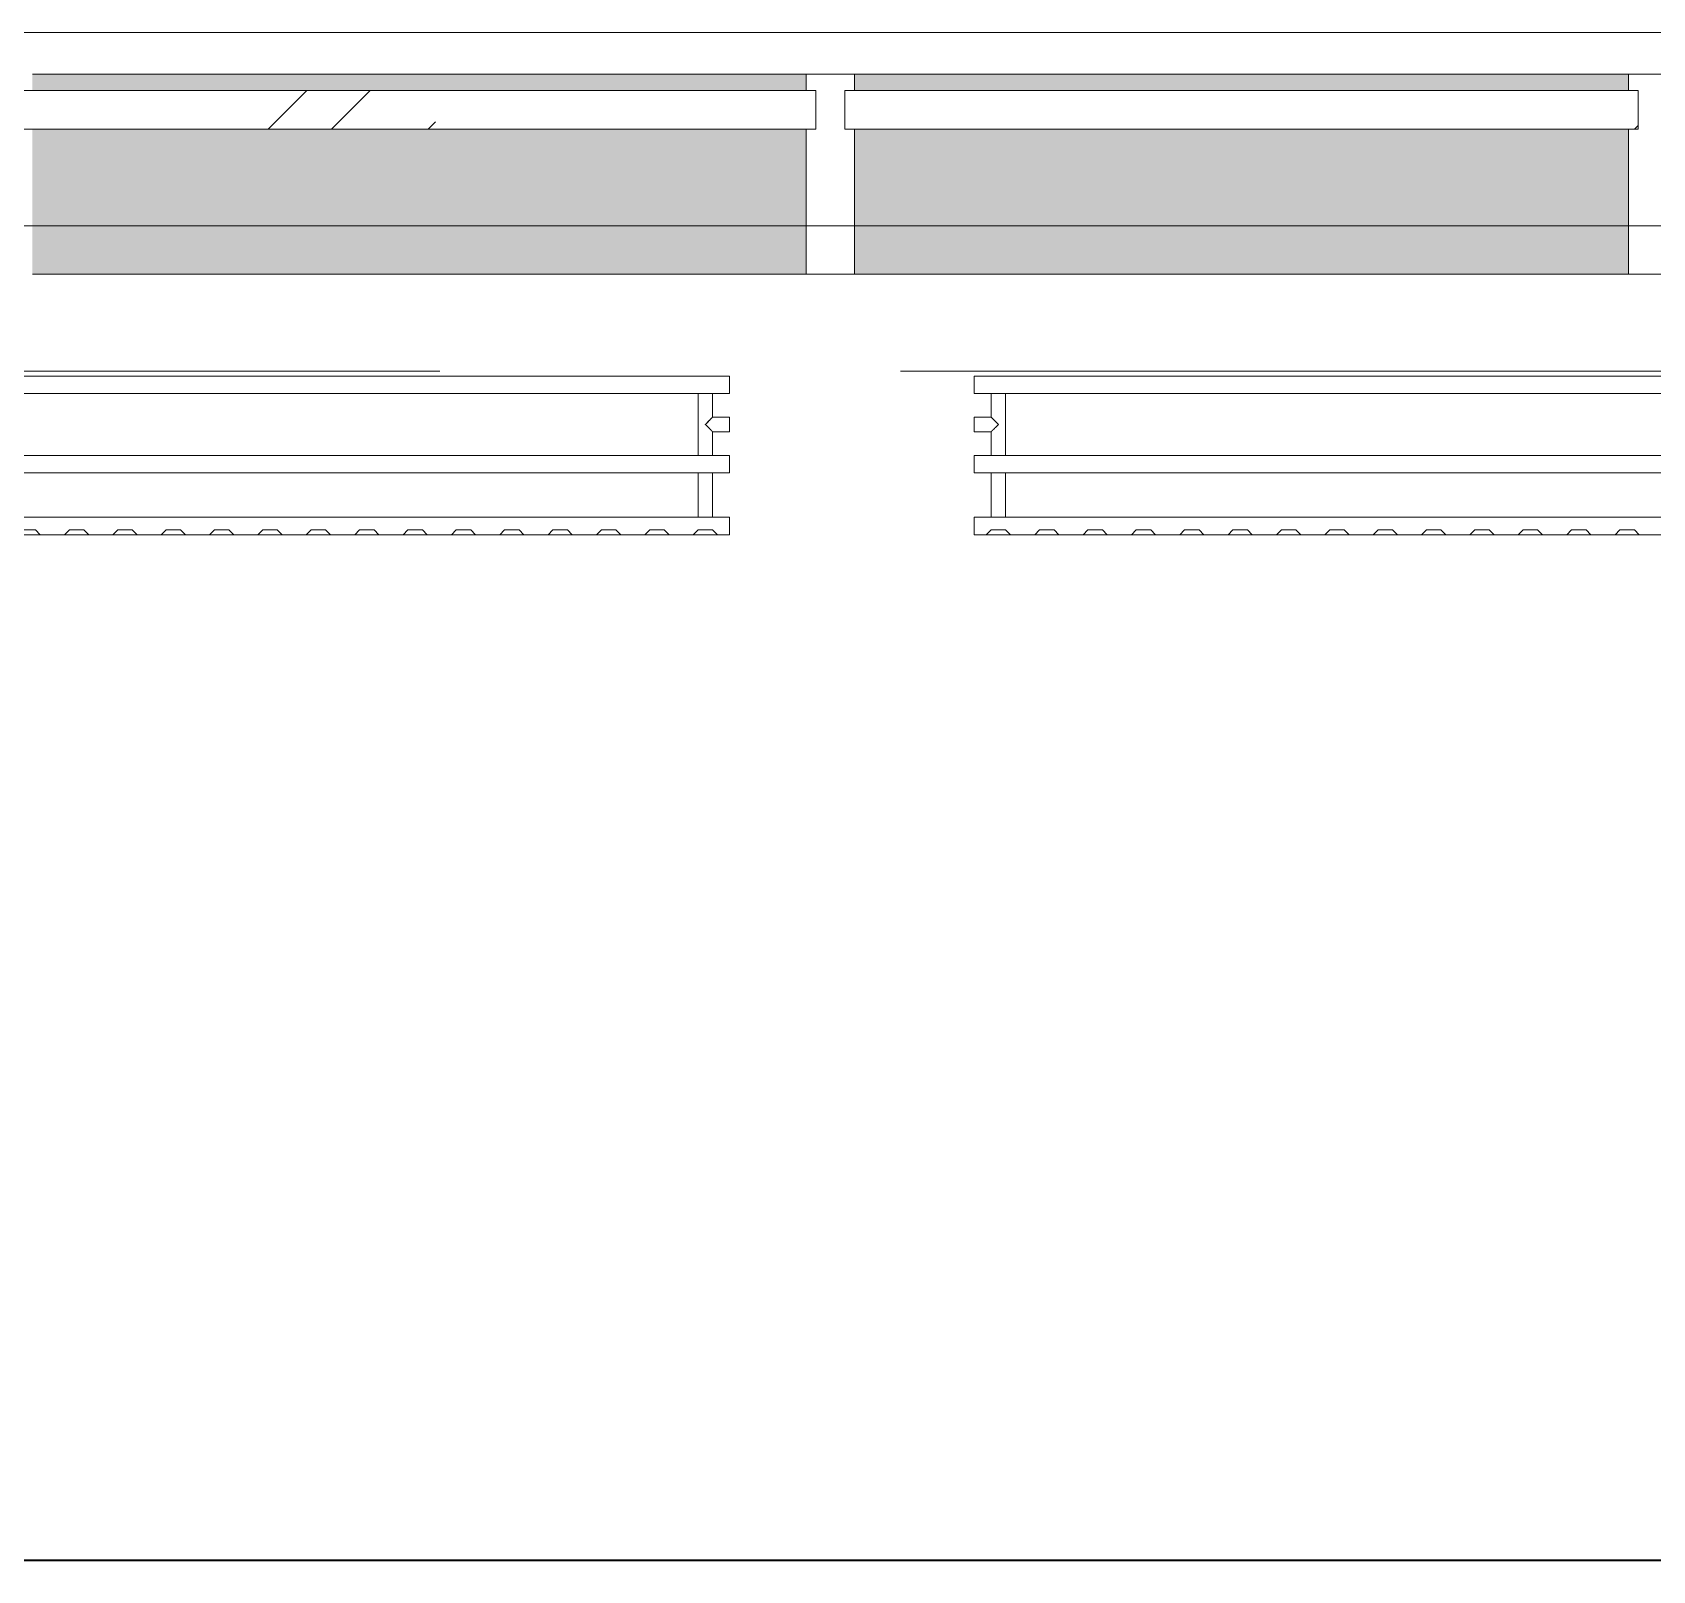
# Model space of a CAD drawing. Header units: millimetres. Extents: x -4029 to 232974, y -8553 to 104777.
# Drawn here: x 5835 to 7510, y 25760 to 27350 of the extents above; entities that cross this region are included whole.
import ezdxf

# ---------------------------------------------------------------- set-up
doc = ezdxf.new("R2010")
doc.units = ezdxf.units.MM
doc.linetypes.add('Осевая', pattern=[3175, 635, -476.25, 1587.5, -476.25])
for name, color, linetype, lineweight in [('A-AREA-BNDY', 7, 'Continuous', 9), ('A-GLAZ-CURT', 7, 'Continuous', 9), ('A-GLAZ-CWMG', 7, 'Continuous', 9), ('A-WALL', 7, 'Continuous', 9), ('Оси-2', 7, 'Осевая', 9)]:
    doc.layers.add(name, color=color, linetype=linetype, lineweight=lineweight)
for name, color, linetype, lineweight, true_color in [('A-FLOR-1', 7, 'Continuous', 9, 0xaaaaaa), ('A-GLAZ-CWMG-1', 7, 'Continuous', 9, 0x383e42), ('M-EQPM-1', 7, 'Continuous', 9, 0xaaaaaa)]:
    doc.layers.add(name, color=color, linetype=linetype, lineweight=lineweight, true_color=true_color)

# ---------------------------------------------------------------- blocks, each defined once
blk = doc.blocks.new('Прямоугольный импост - Импост структурный с накладкой - 190мм-20153693-План монтажа стен и перегородок 1 этажа в осях 1-12')
at = {"layer": 'A-GLAZ-CWMG'}
for p, q in [((-25, 40), (-25, 190)), ((-25, 190), (25, 190)), ((25, 190), (25, 40)), ((-15, 40), (-25, 40)), ((-15, 0), (-15, 40)), ((15, 40), (15, 0)), ((25, 40), (15, 40)), ((-25, -17), (-25, 0)), ((-25, 0), (-15, 0)), ((15, 0), (25, 0)), ((25, 0), (25, -17)), ((25, -17), (-25, -17))]:
    blk.add_line(p, q, dxfattribs=at)
blk = doc.blocks.new('Системная панель - Стекло - 40мм-V36-План монтажа стен и перегородок 1 этажа в осях 1-12')
at = {"layer": 'A-GLAZ-CURT'}
h = blk.add_hatch(dxfattribs=at)
h.set_pattern_fill('FP_57', color=256, style=0, pattern_type=2)
h.set_pattern_definition([(45, (-7185, -27190), (-282.8427, 282.8427), [200, -600]), (45, (-7385, -27290), (-282.8427, 282.8427), [600, -200]), (45, (-6985, -27390), (-282.8427, 282.8427), [200, -600])])
h.paths.add_polyline_path([(410, -40), (410, 0), (-410, 0), (-410, -40), (400, -40)])
for p, q in [((410, 0), (-410, 0)), ((-410, 0), (-410, -40)), ((410, -40), (410, 0)), ((-410, -40), (410, -40))]:
    blk.add_line(p, q, dxfattribs=at)
blk = doc.blocks.new('Прямоугольный импост - Импост структурный с накладкой - 190мм-V26-План монтажа стен и перегородок 1 этажа в осях 1-12')
at = {"layer": 'A-GLAZ-CWMG-1'}
for points in [[(7658.7, 27290), (8335, 27290), (8335, 27307), (7535, 27307), (7535, 27290)], [(7535, 27100), (8335, 27100), (8335, 27250), (7535, 27250), (7535, 27150)]]:
    blk.add_hatch(color=256, dxfattribs=at).paths.add_polyline_path(points)
at = {"layer": 'A-GLAZ-CWMG'}
for p, q in [((8335, 27307), (7535, 27307)), ((8335, 27100), (7535, 27100))]:
    blk.add_line(p, q, dxfattribs=at)
blk = doc.blocks.new('Системная панель - Стекло - 40мм-V39-План монтажа стен и перегородок 1 этажа в осях 1-12')
at = {"layer": 'A-GLAZ-CURT'}
h = blk.add_hatch(dxfattribs=at)
h.set_pattern_fill('FP_66', color=256, style=0, pattern_type=2)
h.set_pattern_definition([(45, (-6335, -27190), (-282.8427, 282.8427), [200, -600]), (45, (-6535, -27290), (-282.8427, 282.8427), [600, -200]), (45, (-6135, -27390), (-282.8427, 282.8427), [200, -600])])
h.paths.add_polyline_path([(78.4, -40), (410, -40), (410, 0), (-410, 0), (-410, -40), (-400, -40)])
for p, q in [((410, 0), (-410, 0)), ((-410, 0), (-410, -40)), ((410, -40), (410, 0)), ((-410, -40), (410, -40))]:
    blk.add_line(p, q, dxfattribs=at)
blk = doc.blocks.new('radiator_prado_classic_z_tip_30_po exemplyaru - Classic Z Тип 30-500-V74-План монтажа стен и перегородок 1 этажа в осях 1-12')
at = {"layer": 'M-EQPM-1'}
for p, q in [((1800, 228), (0, 228)), ((1087.5, 228), (1112.5, 228)), ((1112.5, 228), (1137.5, 228)), ((1137.5, 228), (1112.5, 228)), ((1112.5, 228), (1137.5, 228)), ((1112.5, 228), (1117.5, 223)), ((1112.5, 228), (1117.5, 223)), ((1132.5, 223), (1117.5, 223)), ((1117.5, 223), (1132.5, 223)), ((1132.5, 223), (1137.5, 228)), ((1137.5, 228), (1132.5, 223)), ((1137.5, 228), (1162.5, 228)), ((1162.5, 228), (1187.5, 228)), ((1187.5, 228), (1162.5, 228)), ((1162.5, 228), (1187.5, 228)), ((1162.5, 228), (1167.5, 223)), ((1162.5, 228), (1167.5, 223)), ((1182.5, 223), (1167.5, 223)), ((1167.5, 223), (1182.5, 223)), ((1182.5, 223), (1187.5, 228)), ((1187.5, 228), (1182.5, 223)), ((1187.5, 228), (1212.5, 228)), ((1212.5, 228), (1237.5, 228)), ((1237.5, 228), (1212.5, 228)), ((1212.5, 228), (1237.5, 228)), ((1212.5, 228), (1217.5, 223)), ((1212.5, 228), (1217.5, 223)), ((1232.5, 223), (1217.5, 223)), ((1217.5, 223), (1232.5, 223)), ((1232.5, 223), (1237.5, 228)), ((1237.5, 228), (1232.5, 223)), ((1237.5, 228), (1262.5, 228)), ((1262.5, 228), (1287.5, 228)), ((1287.5, 228), (1262.5, 228)), ((1262.5, 228), (1287.5, 228)), ((1262.5, 228), (1267.5, 223)), ((1262.5, 228), (1267.5, 223)), ((1282.5, 223), (1267.5, 223)), ((1267.5, 223), (1282.5, 223)), ((1282.5, 223), (1287.5, 228)), ((1287.5, 228), (1282.5, 223)), ((1287.5, 228), (1312.5, 228)), ((1312.5, 228), (1337.5, 228)), ((1337.5, 228), (1312.5, 228)), ((1312.5, 228), (1337.5, 228)), ((1312.5, 228), (1317.5, 223)), ((1312.5, 228), (1317.5, 223)), ((1332.5, 223), (1317.5, 223)), ((1317.5, 223), (1332.5, 223)), ((1332.5, 223), (1337.5, 228)), ((1337.5, 228), (1332.5, 223)), ((1337.5, 228), (1362.5, 228)), ((1362.5, 228), (1387.5, 228)), ((1387.5, 228), (1362.5, 228)), ((1362.5, 228), (1387.5, 228)), ((1362.5, 228), (1367.5, 223)), ((1362.5, 228), (1367.5, 223)), ((1382.5, 223), (1367.5, 223)), ((1367.5, 223), (1382.5, 223)), ((1382.5, 223), (1387.5, 228)), ((1387.5, 228), (1382.5, 223)), ((1387.5, 228), (1412.5, 228)), ((1412.5, 228), (1437.5, 228)), ((1437.5, 228), (1412.5, 228)), ((1412.5, 228), (1437.5, 228)), ((1412.5, 228), (1417.5, 223)), ((1412.5, 228), (1417.5, 223)), ((1432.5, 223), (1417.5, 223)), ((1417.5, 223), (1432.5, 223)), ((1432.5, 223), (1437.5, 228)), ((1437.5, 228), (1432.5, 223)), ((1437.5, 228), (1462.5, 228)), ((1462.5, 228), (1487.5, 228)), ((1487.5, 228), (1462.5, 228)), ((1462.5, 228), (1487.5, 228)), ((1462.5, 228), (1467.5, 223)), ((1462.5, 228), (1467.5, 223)), ((1482.5, 223), (1467.5, 223)), ((1467.5, 223), (1482.5, 223)), ((1482.5, 223), (1487.5, 228)), ((1487.5, 228), (1482.5, 223)), ((1487.5, 228), (1512.5, 228)), ((1512.5, 228), (1537.5, 228)), ((1537.5, 228), (1512.5, 228)), ((1512.5, 228), (1537.5, 228)), ((1512.5, 228), (1517.5, 223)), ((1512.5, 228), (1517.5, 223)), ((1532.5, 223), (1517.5, 223)), ((1517.5, 223), (1532.5, 223)), ((1532.5, 223), (1537.5, 228)), ((1537.5, 228), (1532.5, 223)), ((1537.5, 228), (1562.5, 228)), ((1562.5, 228), (1587.5, 228)), ((1587.5, 228), (1562.5, 228)), ((1562.5, 228), (1587.5, 228)), ((1562.5, 228), (1567.5, 223)), ((1562.5, 228), (1567.5, 223)), ((1582.5, 223), (1567.5, 223)), ((1567.5, 223), (1582.5, 223)), ((1582.5, 223), (1587.5, 228)), ((1587.5, 228), (1582.5, 223)), ((1587.5, 228), (1612.5, 228)), ((1612.5, 228), (1637.5, 228)), ((1637.5, 228), (1612.5, 228)), ((1612.5, 228), (1637.5, 228)), ((1612.5, 228), (1617.5, 223)), ((1612.5, 228), (1617.5, 223)), ((1632.5, 223), (1617.5, 223)), ((1617.5, 223), (1632.5, 223)), ((1632.5, 223), (1637.5, 228)), ((1637.5, 228), (1632.5, 223)), ((1637.5, 228), (1662.5, 228)), ((1662.5, 228), (1687.5, 228)), ((1687.5, 228), (1662.5, 228)), ((1662.5, 228), (1687.5, 228)), ((1662.5, 228), (1667.5, 223)), ((1662.5, 228), (1667.5, 223)), ((1682.5, 223), (1667.5, 223)), ((1667.5, 223), (1682.5, 223)), ((1682.5, 223), (1687.5, 228)), ((1687.5, 228), (1682.5, 223)), ((1687.5, 228), (1712.5, 228)), ((1712.5, 228), (1737.5, 228)), ((1737.5, 228), (1712.5, 228)), ((1712.5, 228), (1737.5, 228)), ((1712.5, 228), (1717.5, 223)), ((1712.5, 228), (1717.5, 223)), ((1732.5, 223), (1717.5, 223)), ((1717.5, 223), (1732.5, 223)), ((1732.5, 223), (1737.5, 228)), ((1737.5, 228), (1732.5, 223)), ((1737.5, 228), (1762.5, 228)), ((1762.5, 228), (1787.5, 228)), ((1787.5, 228), (1762.5, 228)), ((1762.5, 228), (1787.5, 228)), ((1762.5, 228), (1767.5, 223)), ((1762.5, 228), (1767.5, 223)), ((1782.5, 223), (1767.5, 223)), ((1767.5, 223), (1782.5, 223)), ((1782.5, 223), (1787.5, 228)), ((1787.5, 228), (1782.5, 223)), ((1787.5, 228), (1800, 228)), ((1800, 210), (1800, 228)), ((1800, 228), (1800, 210)), ((0, 210), (1800, 210)), ((1767.5, 210), (32.5, 210)), ((1767.5, 210), (1767.5, 164)), ((1767.5, 210), (1767.5, 164)), ((1769.7, 210), (1767.5, 210)), ((1767.5, 210), (1782.5, 210)), ((1782.5, 210), (1767.5, 210)), ((1767.5, 210), (1782.5, 210)), ((1781.5, 210), (1768.5, 210)), ((1771.2, 210), (1769.7, 210)), ((1782.5, 210), (1771.2, 210)), ((1782.5, 164), (1782.5, 210)), ((1782.5, 164), (1782.5, 210)), ((1800, 210), (1782.5, 210)), ((1800, 164), (0, 164)), ((32.5, 164), (1767.5, 164)), ((1767.8, 164), (1767.5, 164)), ((1767.5, 164), (1782.5, 164)), ((1782.5, 164), (1767.5, 164)), ((1767.5, 164), (1782.5, 164)), ((1782.5, 164), (1767.8, 164)), ((1768.5, 164), (1781.5, 164)), ((1782.5, 164), (1800, 164)), ((1800, 146), (1800, 164)), ((1800, 164), (1800, 146)), ((0, 146), (1800, 146)), ((1767.5, 146), (32.5, 146)), ((1767.5, 146), (1767.5, 82)), ((1767.5, 146), (1767.5, 82)), ((1767.5, 146), (1782.5, 146)), ((1782.5, 146), (1767.5, 146)), ((1767.5, 146), (1782.5, 146)), ((1782.5, 146), (1767.5, 146)), ((1781.5, 146), (1768.5, 146)), ((1782.5, 121.5), (1782.5, 146)), ((1782.5, 121.5), (1782.5, 146)), ((1800, 146), (1782.5, 146)), ((1800, 121.5), (1782.5, 121.5)), ((1800, 121.5), (1782.5, 121.5)), ((1800, 121.5), (1800, 106.5)), ((1800, 121.2), (1800, 121.5)), ((1800, 121.5), (1800, 121.2)), ((1800, 121.2), (1800, 121.5)), ((1800, 106.8), (1800, 121.2)), ((1800, 121.2), (1800, 106.8)), ((1800, 106.8), (1800, 121.2)), ((1782.5, 82), (1782.5, 106.5)), ((1782.5, 106.5), (1800, 106.5)), ((1782.5, 82), (1782.5, 106.5)), ((1782.5, 106.5), (1800, 106.5)), ((1800, 106.5), (1800, 106.8)), ((1800, 106.8), (1800, 106.5)), ((1800, 106.5), (1800, 106.8)), ((1800, 82), (0, 82)), ((32.5, 82), (1767.5, 82)), ((1782.5, 82), (1767.5, 82)), ((1767.5, 82), (1782.5, 82)), ((1771.2, 82), (1767.5, 82)), ((1767.5, 82), (1782.5, 82)), ((1768.5, 82), (1781.5, 82)), ((1773.1, 82), (1771.2, 82)), ((1782.5, 82), (1773.1, 82)), ((1782.5, 82), (1800, 82)), ((1800, 64), (1800, 82)), ((1800, 82), (1800, 64)), ((1800, 64), (0, 64)), ((0, 64), (1800, 64))]:
    blk.add_line(p, q, dxfattribs=at)
for points, knots in [([(1775, 114), (1775.5, 114.5), (1776.4, 115.4), (1777.6, 116.6), (1778.4, 117.4), (1778.9, 117.9), (1779.2, 118.2), (1779.5, 118.5), (1779.8, 118.8), (1780.1, 119.2), (1780.4, 119.4), (1780.7, 119.7), (1781, 120), (1781.3, 120.3), (1781.5, 120.5), (1781.7, 120.7), (1781.9, 120.9), (1782.1, 121.1), (1782.2, 121.2), (1782.3, 121.3), (1782.5, 121.5), (1782.5, 121.5), (1782.5, 121.5)], [0, 0, 0, 0, 0.142857, 0.285714, 0.357143, 0.392857, 0.428571, 0.464286, 0.5, 0.535714, 0.571429, 0.607143, 0.642857, 0.678571, 0.714286, 0.75, 0.785714, 0.821429, 0.857143, 0.892857, 0.928571, 1, 1, 1, 1]), ([(1782.2, 121.2), (1782.2, 121.2), (1782.1, 121.1), (1781.9, 120.9), (1781.7, 120.7), (1781.5, 120.5), (1781.3, 120.3), (1781, 120), (1780.7, 119.7), (1780.4, 119.4), (1780.1, 119.2), (1779.7, 118.7), (1779.3, 118.3), (1778.9, 117.9), (1778.4, 117.4), (1777.6, 116.6), (1776.9, 115.9), (1776.4, 115.4)], [0.1428571, 0.1428571, 0.1428571, 0.1428571, 0.1785714, 0.2142857, 0.25, 0.2857143, 0.3214286, 0.3571429, 0.3928571, 0.4285714, 0.4642857, 0.5, 0.5714286, 0.6071429, 0.6428571, 0.7142857, 0.8571429, 0.8571429, 0.8571429, 0.8571429]), ([(1776.4, 115.4), (1776.9, 115.9), (1777.6, 116.6), (1778.4, 117.4), (1778.9, 117.9), (1779.2, 118.2), (1779.5, 118.5), (1779.8, 118.8), (1780.1, 119.2), (1780.4, 119.4), (1780.7, 119.7), (1781, 120), (1781.3, 120.3), (1781.5, 120.5), (1781.7, 120.7), (1781.9, 120.9), (1782.1, 121.1), (1782.2, 121.2), (1782.2, 121.2)], [0.1428571, 0.1428571, 0.1428571, 0.1428571, 0.2857143, 0.3571429, 0.3928571, 0.4285714, 0.4642857, 0.5, 0.5357143, 0.5714286, 0.6071429, 0.6428571, 0.6785714, 0.7142857, 0.75, 0.7857143, 0.8214286, 0.8571429, 0.8571429, 0.8571429, 0.8571429]), ([(1780.4, 119.4), (1780.3, 119.3), (1780.1, 119.2), (1779.7, 118.7), (1779.3, 118.3), (1778.9, 117.9), (1778.4, 117.4), (1777.6, 116.6), (1776.9, 115.9), (1776.4, 115.4)], [0.4285714, 0.4285714, 0.4285714, 0.4285714, 0.4642857, 0.5, 0.5714286, 0.6071429, 0.6428571, 0.7142857, 0.8571429, 0.8571429, 0.8571429, 0.8571429]), ([(1782.5, 121.5), (1782.5, 121.5), (1782.5, 121.5), (1782.3, 121.3), (1782.3, 121.3), (1782.2, 121.2)], [0, 0, 0, 0, 0.0714286, 0.1071429, 0.1428571, 0.1428571, 0.1428571, 0.1428571]), ([(1782.5, 121.5), (1782.5, 121.5), (1782.5, 121.5), (1782.3, 121.3), (1782.3, 121.3), (1782.2, 121.2)], [0, 0, 0, 0, 0.0714286, 0.1071429, 0.1428571, 0.1428571, 0.1428571, 0.1428571]), ([(1782.2, 121.2), (1782.3, 121.3), (1782.3, 121.3), (1782.5, 121.5), (1782.5, 121.5), (1782.5, 121.5)], [0.8571429, 0.8571429, 0.8571429, 0.8571429, 0.8928571, 0.9285714, 1, 1, 1, 1]), ([(1782.5, 106.5), (1782.5, 106.5), (1782.5, 106.5), (1782.3, 106.7), (1782.2, 106.8), (1782.1, 106.9), (1781.9, 107.1), (1781.7, 107.3), (1781.5, 107.5), (1781.3, 107.7), (1781, 108), (1780.7, 108.3), (1780.4, 108.6), (1780.1, 108.8), (1779.7, 109.3), (1779.3, 109.7), (1778.9, 110.1), (1778.4, 110.6), (1777.6, 111.4), (1776.4, 112.6), (1775.5, 113.5), (1775, 114)], [0, 0, 0, 0, 0.071429, 0.107143, 0.142857, 0.178571, 0.214286, 0.25, 0.285714, 0.321429, 0.357143, 0.392857, 0.428571, 0.464286, 0.5, 0.571429, 0.607143, 0.642857, 0.714286, 0.857143, 1, 1, 1, 1]), ([(1777.9, 111.1), (1778.1, 110.9), (1778.4, 110.6), (1778.9, 110.1), (1779.2, 109.8), (1779.5, 109.5), (1779.8, 109.2), (1780.1, 108.8), (1780.4, 108.6), (1780.7, 108.3), (1781, 108), (1781.3, 107.7), (1781.4, 107.6), (1781.5, 107.5)], [0.2857143, 0.2857143, 0.2857143, 0.2857143, 0.3571429, 0.3928571, 0.4285714, 0.4642857, 0.5, 0.5357143, 0.5714286, 0.6071429, 0.6428571, 0.6785714, 0.7142857, 0.7142857, 0.7142857, 0.7142857]), ([(1777.9, 111.1), (1778.1, 110.9), (1778.4, 110.6), (1778.9, 110.1), (1779.2, 109.8), (1779.5, 109.5), (1779.8, 109.2), (1780.1, 108.8), (1780.4, 108.6), (1780.7, 108.3), (1781, 108), (1781.3, 107.7), (1781.4, 107.6), (1781.5, 107.5)], [0.2857143, 0.2857143, 0.2857143, 0.2857143, 0.3571429, 0.3928571, 0.4285714, 0.4642857, 0.5, 0.5357143, 0.5714286, 0.6071429, 0.6428571, 0.6785714, 0.7142857, 0.7142857, 0.7142857, 0.7142857]), ([(1782.2, 106.8), (1782.2, 106.8), (1782.1, 106.9), (1781.9, 107.1), (1781.7, 107.3), (1781.5, 107.5), (1781.3, 107.7), (1781, 108), (1780.7, 108.3), (1780.4, 108.6), (1780.1, 108.8), (1779.7, 109.3), (1779.3, 109.7), (1778.9, 110.1), (1778.4, 110.6), (1778.1, 110.9), (1777.9, 111.1)], [0.1428571, 0.1428571, 0.1428571, 0.1428571, 0.1785714, 0.2142857, 0.25, 0.2857143, 0.3214286, 0.3571429, 0.3928571, 0.4285714, 0.4642857, 0.5, 0.5714286, 0.6071429, 0.6428571, 0.7142857, 0.7142857, 0.7142857, 0.7142857]), ([(1782.2, 106.8), (1782.3, 106.7), (1782.3, 106.7), (1782.5, 106.5), (1782.5, 106.5), (1782.5, 106.5)], [0.8571429, 0.8571429, 0.8571429, 0.8571429, 0.8928571, 0.9285714, 1, 1, 1, 1]), ([(1782.2, 106.8), (1782.3, 106.7), (1782.3, 106.7), (1782.5, 106.5), (1782.5, 106.5), (1782.5, 106.5)], [0.8571429, 0.8571429, 0.8571429, 0.8571429, 0.8928571, 0.9285714, 1, 1, 1, 1]), ([(1782.5, 106.5), (1782.5, 106.5), (1782.5, 106.5), (1782.3, 106.7), (1782.3, 106.7), (1782.2, 106.8)], [0, 0, 0, 0, 0.0714286, 0.1071429, 0.1428571, 0.1428571, 0.1428571, 0.1428571])]:
    blk.add_open_spline(points, degree=3, knots=knots, dxfattribs=at)
for points in [[(1782.2, 121.2), (1782.2, 121.2), (1782.1, 121.1), (1781.9, 120.9), (1781.7, 120.7), (1781.5, 120.5), (1781.3, 120.3), (1781, 120), (1780.7, 119.7), (1780.5, 119.5), (1780.4, 119.4)], [(1776.4, 115.4), (1776, 115), (1775.5, 114.5), (1775, 114)], [(1776.4, 115.4), (1776, 115), (1775.5, 114.5), (1775, 114)], [(1775, 114), (1775.5, 114.5), (1776, 115), (1776.4, 115.4)], [(1775, 114), (1775.5, 113.5), (1776.4, 112.6), (1777.4, 111.6), (1777.9, 111.1)], [(1775, 114), (1775.5, 113.5), (1776.4, 112.6), (1777.4, 111.6), (1777.9, 111.1)], [(1777.9, 111.1), (1777.4, 111.6), (1776.4, 112.6), (1775.5, 113.5), (1775, 114)], [(1781.5, 107.5), (1781.6, 107.4), (1781.7, 107.3), (1781.9, 107.1), (1782.1, 106.9), (1782.2, 106.8), (1782.2, 106.8)], [(1781.5, 107.5), (1781.6, 107.4), (1781.7, 107.3), (1781.9, 107.1), (1782.1, 106.9), (1782.2, 106.8), (1782.2, 106.8)]]:
    blk.add_open_spline(points, degree=3, dxfattribs=at)
blk = doc.blocks.new('radiator_prado_classic_z_tip_30_po exemplyaru - Classic Z Тип 30-500-V75-План монтажа стен и перегородок 1 этажа в осях 1-12')
at = {"layer": 'M-EQPM-1'}
for p, q in [((0, 228), (0, 210)), ((1800, 228), (0, 228)), ((0, 210), (0, 228)), ((0, 228), (12.5, 228)), ((12.5, 228), (37.5, 228)), ((37.5, 228), (12.5, 228)), ((12.5, 228), (37.5, 228)), ((12.5, 228), (17.5, 223)), ((12.5, 228), (17.5, 223)), ((32.5, 223), (17.5, 223)), ((17.5, 223), (32.5, 223)), ((32.5, 223), (37.5, 228)), ((37.5, 228), (32.5, 223)), ((37.5, 228), (62.5, 228)), ((62.5, 228), (87.5, 228)), ((87.5, 228), (62.5, 228)), ((62.5, 228), (87.5, 228)), ((62.5, 228), (67.5, 223)), ((62.5, 228), (67.5, 223)), ((82.5, 223), (67.5, 223)), ((67.5, 223), (82.5, 223)), ((82.5, 223), (87.5, 228)), ((87.5, 228), (82.5, 223)), ((87.5, 228), (112.5, 228)), ((112.5, 228), (137.5, 228)), ((137.5, 228), (112.5, 228)), ((112.5, 228), (137.5, 228)), ((112.5, 228), (117.5, 223)), ((112.5, 228), (117.5, 223)), ((132.5, 223), (117.5, 223)), ((117.5, 223), (132.5, 223)), ((132.5, 223), (137.5, 228)), ((137.5, 228), (132.5, 223)), ((137.5, 228), (162.5, 228)), ((162.5, 228), (187.5, 228)), ((187.5, 228), (162.5, 228)), ((162.5, 228), (187.5, 228)), ((162.5, 228), (167.5, 223)), ((162.5, 228), (167.5, 223)), ((182.5, 223), (167.5, 223)), ((167.5, 223), (182.5, 223)), ((182.5, 223), (187.5, 228)), ((187.5, 228), (182.5, 223)), ((187.5, 228), (212.5, 228)), ((212.5, 228), (237.5, 228)), ((237.5, 228), (212.5, 228)), ((212.5, 228), (237.5, 228)), ((212.5, 228), (217.5, 223)), ((212.5, 228), (217.5, 223)), ((232.5, 223), (217.5, 223)), ((217.5, 223), (232.5, 223)), ((232.5, 223), (237.5, 228)), ((237.5, 228), (232.5, 223)), ((237.5, 228), (262.5, 228)), ((262.5, 228), (287.5, 228)), ((287.5, 228), (262.5, 228)), ((262.5, 228), (287.5, 228)), ((262.5, 228), (267.5, 223)), ((262.5, 228), (267.5, 223)), ((282.5, 223), (267.5, 223)), ((267.5, 223), (282.5, 223)), ((282.5, 223), (287.5, 228)), ((287.5, 228), (282.5, 223)), ((287.5, 228), (312.5, 228)), ((312.5, 228), (337.5, 228)), ((337.5, 228), (312.5, 228)), ((312.5, 228), (337.5, 228)), ((312.5, 228), (317.5, 223)), ((312.5, 228), (317.5, 223)), ((332.5, 223), (317.5, 223)), ((317.5, 223), (332.5, 223)), ((332.5, 223), (337.5, 228)), ((337.5, 228), (332.5, 223)), ((337.5, 228), (362.5, 228)), ((362.5, 228), (387.5, 228)), ((387.5, 228), (362.5, 228)), ((362.5, 228), (387.5, 228)), ((362.5, 228), (367.5, 223)), ((362.5, 228), (367.5, 223)), ((382.5, 223), (367.5, 223)), ((367.5, 223), (382.5, 223)), ((382.5, 223), (387.5, 228)), ((387.5, 228), (382.5, 223)), ((387.5, 228), (412.5, 228)), ((412.5, 228), (437.5, 228)), ((437.5, 228), (412.5, 228)), ((412.5, 228), (437.5, 228)), ((412.5, 228), (417.5, 223)), ((412.5, 228), (417.5, 223)), ((432.5, 223), (417.5, 223)), ((417.5, 223), (432.5, 223)), ((432.5, 223), (437.5, 228)), ((437.5, 228), (432.5, 223)), ((437.5, 228), (462.5, 228)), ((462.5, 228), (487.5, 228)), ((487.5, 228), (462.5, 228)), ((462.5, 228), (487.5, 228)), ((462.5, 228), (467.5, 223)), ((462.5, 228), (467.5, 223)), ((482.5, 223), (467.5, 223)), ((467.5, 223), (482.5, 223)), ((482.5, 223), (487.5, 228)), ((487.5, 228), (482.5, 223)), ((487.5, 228), (512.5, 228)), ((512.5, 228), (537.5, 228)), ((537.5, 228), (512.5, 228)), ((512.5, 228), (537.5, 228)), ((512.5, 228), (517.5, 223)), ((512.5, 228), (517.5, 223)), ((532.5, 223), (517.5, 223)), ((517.5, 223), (532.5, 223)), ((532.5, 223), (537.5, 228)), ((537.5, 228), (532.5, 223)), ((537.5, 228), (562.5, 228)), ((562.5, 228), (587.5, 228)), ((587.5, 228), (562.5, 228)), ((562.5, 228), (587.5, 228)), ((562.5, 228), (567.5, 223)), ((562.5, 228), (567.5, 223)), ((582.5, 223), (567.5, 223)), ((567.5, 223), (582.5, 223)), ((582.5, 223), (587.5, 228)), ((587.5, 228), (582.5, 223)), ((587.5, 228), (612.5, 228)), ((612.5, 228), (637.5, 228)), ((637.5, 228), (612.5, 228)), ((612.5, 228), (637.5, 228)), ((612.5, 228), (617.5, 223)), ((612.5, 228), (617.5, 223)), ((632.5, 223), (617.5, 223)), ((617.5, 223), (632.5, 223)), ((632.5, 223), (637.5, 228)), ((637.5, 228), (632.5, 223)), ((637.5, 228), (662.5, 228)), ((662.5, 228), (687.5, 228)), ((687.5, 228), (662.5, 228)), ((662.5, 228), (687.5, 228)), ((662.5, 228), (667.5, 223)), ((662.5, 228), (667.5, 223)), ((682.5, 223), (667.5, 223)), ((667.5, 223), (682.5, 223)), ((682.5, 223), (687.5, 228)), ((687.5, 228), (682.5, 223)), ((687.5, 228), (712.5, 228)), ((712.5, 228), (737.5, 228)), ((737.5, 228), (712.5, 228)), ((712.5, 228), (737.5, 228)), ((712.5, 228), (717.5, 223)), ((712.5, 228), (717.5, 223)), ((732.5, 223), (717.5, 223)), ((717.5, 223), (732.5, 223)), ((0, 210), (1800, 210)), ((17.5, 210), (0, 210)), ((17.5, 210), (17.5, 164)), ((17.5, 210), (17.5, 164)), ((26.9, 210), (17.5, 210)), ((17.5, 210), (32.5, 210)), ((30.3, 210), (17.5, 210)), ((17.5, 210), (32.5, 210)), ((31.5, 210), (18.5, 210)), ((28.7, 210), (26.9, 210)), ((32.2, 210), (28.7, 210)), ((31.5, 210), (30.3, 210)), ((32.5, 210), (31.5, 210)), ((32.5, 210), (32.2, 210)), ((32.5, 164), (32.5, 210)), ((32.5, 164), (32.5, 210)), ((1767.5, 210), (32.5, 210)), ((1800, 164), (0, 164)), ((0, 164), (0, 146)), ((0, 146), (0, 164)), ((0, 164), (17.5, 164)), ((32.5, 164), (17.5, 164)), ((17.5, 164), (25, 164)), ((32.5, 164), (17.5, 164)), ((17.5, 164), (32.5, 164)), ((18.5, 164), (31.5, 164)), ((25, 164), (26.9, 164)), ((26.9, 164), (30.3, 164)), ((30.3, 164), (32.5, 164)), ((32.5, 164), (1767.5, 164)), ((0, 146), (1800, 146)), ((17.5, 146), (0, 146)), ((17.5, 146), (17.5, 121.5)), ((17.5, 146), (17.5, 121.5)), ((17.5, 146), (32.5, 146)), ((17.8, 146), (17.5, 146)), ((17.5, 146), (32.5, 146)), ((32.5, 146), (17.5, 146)), ((18.5, 146), (17.8, 146)), ((19.7, 146), (18.5, 146)), ((31.5, 146), (18.5, 146)), ((21.2, 146), (19.7, 146)), ((23.1, 146), (21.2, 146)), ((25, 146), (23.1, 146)), ((26.9, 146), (25, 146)), ((28.7, 146), (26.9, 146)), ((30.3, 146), (28.7, 146)), ((31.5, 146), (30.3, 146)), ((32.2, 146), (31.5, 146)), ((32.5, 146), (32.2, 146)), ((32.5, 82), (32.5, 146)), ((32.5, 82), (32.5, 146)), ((1767.5, 146), (32.5, 146)), ((17.5, 121.5), (0, 121.5)), ((17.5, 121.5), (0, 121.5)), ((0, 121.5), (0, 121.2)), ((0, 106.5), (0, 121.5)), ((0, 121.2), (0, 106.8)), ((0, 121.2), (0, 120.5)), ((0, 120.5), (0, 121.2)), ((0, 121.2), (0, 121.2)), ((0, 120.5), (0, 119.3)), ((0, 119.3), (0, 120.5)), ((0, 119.3), (0, 117.8)), ((0, 117.8), (0, 119.3)), ((0, 117.8), (0, 115.9)), ((0, 115.9), (0, 117.8)), ((0, 115.9), (0, 114)), ((0, 114), (0, 115.9)), ((0, 114), (0, 112.1)), ((0, 112.1), (0, 114)), ((0, 112.1), (0, 110.2)), ((0, 110.2), (0, 112.1)), ((0, 110.2), (0, 108.7)), ((0, 108.7), (0, 110.2)), ((0, 108.7), (0, 106.8)), ((0, 106.8), (0, 108.7)), ((0, 106.8), (0, 106.5)), ((0, 106.8), (0, 106.8)), ((0, 106.5), (17.5, 106.5)), ((0, 106.5), (17.5, 106.5)), ((17.5, 106.5), (17.5, 82)), ((17.5, 106.5), (17.5, 82)), ((1800, 82), (0, 82)), ((0, 82), (0, 64)), ((0, 64), (0, 82)), ((0, 82), (17.5, 82)), ((32.5, 82), (17.5, 82)), ((17.5, 82), (18.5, 82)), ((32.5, 82), (17.5, 82)), ((17.5, 82), (32.5, 82)), ((18.5, 82), (19.7, 82)), ((18.5, 82), (31.5, 82)), ((19.7, 82), (31.5, 82)), ((31.5, 82), (32.5, 82)), ((32.5, 82), (1767.5, 82)), ((1800, 64), (0, 64)), ((0, 64), (1800, 64))]:
    blk.add_line(p, q, dxfattribs=at)
for points, knots in [([(17.8, 121.2), (17.7, 121.3), (17.7, 121.3), (17.5, 121.5), (17.5, 121.5), (17.5, 121.5)], [0.8571429, 0.8571429, 0.8571429, 0.8571429, 0.8928571, 0.9285714, 1, 1, 1, 1]), ([(17.5, 121.5), (17.5, 121.5), (17.5, 121.5), (17.7, 121.3), (17.7, 121.3), (17.8, 121.2)], [0, 0, 0, 0, 0.0714286, 0.1071429, 0.1428571, 0.1428571, 0.1428571, 0.1428571]), ([(17.5, 121.5), (17.5, 121.5), (17.5, 121.5), (17.7, 121.3), (17.7, 121.3), (17.8, 121.2)], [0, 0, 0, 0, 0.0714286, 0.1071429, 0.1428571, 0.1428571, 0.1428571, 0.1428571]), ([(25, 114), (24.5, 114.5), (23.6, 115.4), (22.4, 116.6), (21.6, 117.4), (21.1, 117.9), (20.8, 118.2), (20.5, 118.5), (20.2, 118.8), (19.8, 119.1), (19.6, 119.4), (19.3, 119.7), (19, 120), (18.7, 120.3), (18.5, 120.5), (18.3, 120.7), (18.1, 120.9), (17.9, 121.1), (17.8, 121.2), (17.7, 121.3), (17.5, 121.5), (17.5, 121.5), (17.5, 121.5)], [0, 0, 0, 0, 0.142857, 0.285714, 0.357143, 0.392857, 0.428571, 0.464286, 0.5, 0.535714, 0.571429, 0.607143, 0.642857, 0.678571, 0.714286, 0.75, 0.785714, 0.821429, 0.857143, 0.892857, 0.928571, 1, 1, 1, 1]), ([(17.8, 121.2), (17.8, 121.2), (17.9, 121.1), (18.1, 120.9), (18.3, 120.7), (18.5, 120.5), (18.7, 120.3), (19, 120), (19.3, 119.7), (19.6, 119.4), (19.8, 119.1), (20.3, 118.7), (20.7, 118.3), (21.1, 117.9), (21.6, 117.4), (22.4, 116.6), (23.1, 115.9), (23.6, 115.4)], [0.1428571, 0.1428571, 0.1428571, 0.1428571, 0.1785714, 0.2142857, 0.25, 0.2857143, 0.3214286, 0.3571429, 0.3928571, 0.4285714, 0.4642857, 0.5, 0.5714286, 0.6071429, 0.6428571, 0.7142857, 0.8571429, 0.8571429, 0.8571429, 0.8571429]), ([(19.6, 119.4), (19.7, 119.3), (19.9, 119.2), (20.3, 118.7), (20.6, 118.4), (20.8, 118.2)], [0.4285714, 0.4285714, 0.4285714, 0.4285714, 0.4642857, 0.5, 0.5714286, 0.5714286, 0.5714286, 0.5714286]), ([(22.1, 116.9), (21.9, 117.1), (21.6, 117.4), (21.1, 117.9), (20.9, 118.1), (20.8, 118.2)], [0.2857143, 0.2857143, 0.2857143, 0.2857143, 0.3571429, 0.3928571, 0.4285714, 0.4285714, 0.4285714, 0.4285714]), ([(20.8, 118.2), (20.9, 118.1), (21.1, 117.9), (21.6, 117.4), (21.9, 117.1), (22.1, 116.9)], [0.5714286, 0.5714286, 0.5714286, 0.5714286, 0.6071429, 0.6428571, 0.7142857, 0.7142857, 0.7142857, 0.7142857]), ([(17.5, 106.5), (17.5, 106.5), (17.5, 106.5), (17.7, 106.7), (17.8, 106.8), (17.9, 106.9), (18.1, 107.1), (18.3, 107.3), (18.5, 107.5), (18.7, 107.7), (19, 108), (19.3, 108.3), (19.6, 108.6), (19.8, 108.9), (20.3, 109.3), (20.7, 109.7), (21.1, 110.1), (21.6, 110.6), (22.4, 111.4), (23.6, 112.6), (24.5, 113.5), (25, 114)], [0, 0, 0, 0, 0.071429, 0.107143, 0.142857, 0.178571, 0.214286, 0.25, 0.285714, 0.321429, 0.357143, 0.392857, 0.428571, 0.464286, 0.5, 0.571429, 0.607143, 0.642857, 0.714286, 0.857143, 1, 1, 1, 1]), ([(17.5, 106.5), (17.5, 106.5), (17.5, 106.5), (17.7, 106.7), (17.7, 106.7), (17.8, 106.8)], [0, 0, 0, 0, 0.0714286, 0.1071429, 0.1428571, 0.1428571, 0.1428571, 0.1428571]), ([(17.8, 106.8), (17.7, 106.7), (17.7, 106.7), (17.5, 106.5), (17.5, 106.5), (17.5, 106.5)], [0.8571429, 0.8571429, 0.8571429, 0.8571429, 0.8928571, 0.9285714, 1, 1, 1, 1]), ([(17.8, 106.8), (17.7, 106.7), (17.7, 106.7), (17.5, 106.5), (17.5, 106.5), (17.5, 106.5)], [0.8571429, 0.8571429, 0.8571429, 0.8571429, 0.8928571, 0.9285714, 1, 1, 1, 1]), ([(17.8, 106.8), (17.8, 106.8), (17.9, 106.9), (18.1, 107.1), (18.3, 107.3), (18.5, 107.5), (18.7, 107.7), (19, 108), (19.3, 108.3), (19.6, 108.6), (19.9, 108.8), (20.3, 109.3), (20.6, 109.6), (20.8, 109.8)], [0.1428571, 0.1428571, 0.1428571, 0.1428571, 0.1785714, 0.2142857, 0.25, 0.2857143, 0.3214286, 0.3571429, 0.3928571, 0.4285714, 0.4642857, 0.5, 0.5714286, 0.5714286, 0.5714286, 0.5714286]), ([(22.1, 111.1), (21.9, 110.9), (21.6, 110.6), (21.1, 110.1), (20.8, 109.8), (20.5, 109.5), (20.2, 109.2), (19.8, 108.9), (19.7, 108.7), (19.6, 108.6)], [0.2857143, 0.2857143, 0.2857143, 0.2857143, 0.3571429, 0.3928571, 0.4285714, 0.4642857, 0.5, 0.5357143, 0.5714286, 0.5714286, 0.5714286, 0.5714286]), ([(20.8, 109.8), (20.9, 109.9), (21.1, 110.1), (21.6, 110.6), (21.9, 110.9), (22.1, 111.1)], [0.5714286, 0.5714286, 0.5714286, 0.5714286, 0.6071429, 0.6428571, 0.7142857, 0.7142857, 0.7142857, 0.7142857]), ([(22.1, 111.1), (21.9, 110.9), (21.6, 110.6), (21.1, 110.1), (20.9, 109.9), (20.8, 109.8)], [0.2857143, 0.2857143, 0.2857143, 0.2857143, 0.3571429, 0.3928571, 0.4285714, 0.4285714, 0.4285714, 0.4285714])]:
    blk.add_open_spline(points, degree=3, knots=knots, dxfattribs=at)
for points in [[(20.8, 118.2), (20.7, 118.3), (20.5, 118.5), (20.2, 118.8), (19.9, 119.2), (19.6, 119.4), (19.3, 119.7), (19, 120), (18.7, 120.3), (18.5, 120.5), (18.3, 120.7), (18.1, 120.9), (17.9, 121.1), (17.8, 121.2), (17.8, 121.2)], [(17.8, 121.2), (17.8, 121.2), (17.9, 121.1), (18.1, 120.9), (18.3, 120.7), (18.5, 120.5), (18.7, 120.3), (19, 120), (19.3, 119.7), (19.5, 119.5), (19.6, 119.4)], [(18.5, 107.5), (18.4, 107.4), (18.3, 107.3), (18.1, 107.1), (17.9, 106.9), (17.8, 106.8), (17.8, 106.8)], [(18.5, 107.5), (18.4, 107.4), (18.3, 107.3), (18.1, 107.1), (17.9, 106.9), (17.8, 106.8), (17.8, 106.8)], [(19.6, 108.6), (19.5, 108.5), (19.3, 108.3), (19, 108), (18.7, 107.7), (18.6, 107.6), (18.5, 107.5)], [(19.6, 108.6), (19.5, 108.5), (19.3, 108.3), (19, 108), (18.7, 107.7), (18.6, 107.6), (18.5, 107.5)], [(20.8, 109.8), (20.7, 109.7), (20.5, 109.5), (20.2, 109.2), (19.9, 108.8), (19.7, 108.7), (19.6, 108.6)], [(23.6, 115.4), (23.1, 115.9), (22.6, 116.4), (22.1, 116.9)], [(22.1, 116.9), (22.6, 116.4), (23.1, 115.9), (23.6, 115.4)], [(25, 114), (24.5, 113.5), (23.6, 112.6), (22.6, 111.6), (22.1, 111.1)], [(22.1, 111.1), (22.6, 111.6), (23.1, 112.1), (23.6, 112.6)], [(23.6, 112.6), (23.1, 112.1), (22.6, 111.6), (22.1, 111.1)], [(25, 114), (24.5, 114.5), (24, 115), (23.6, 115.4)], [(23.6, 115.4), (24, 115), (24.5, 114.5), (25, 114)], [(23.6, 115.4), (24, 115), (24.5, 114.5), (25, 114)], [(23.6, 112.6), (24, 113), (24.5, 113.5), (25, 114)], [(25, 114), (24.5, 113.5), (24, 113), (23.6, 112.6)]]:
    blk.add_open_spline(points, degree=3, dxfattribs=at)

msp = doc.modelspace()

# ---------------------------------------------------------------- linework, layer by layer
at = {"layer": 'A-AREA-BNDY', "flags": 128}
msp.add_lwpolyline([(13460.2565, 27150), (9731, 27150), (9731, 26479), (9089, 26479), (9089, 27150), (4681, 27150), (4681, 26479), (4060, 26479), (4060, 25771), (9731, 25771), (9731, 24299), (9131, 24299), (9131, 22221), (9731, 22221), (9731, 20749.5), (9952.5856, 20632.6554)], dxfattribs=at)
at = {"layer": 'A-FLOR-1'}
msp.add_line((4061.1204, 25770), (9710, 25770), dxfattribs=at)
at = {"layer": 'A-WALL'}
msp.add_line((4060, 27350), (17810.2566, 27350), dxfattribs=at)
at = {"layer": 'Оси-2'}
msp.add_line((-728.7494, 26999.9998), (31290.4735, 26999.9998), dxfattribs=at)

# ---------------------------------------------------------------- block references
at = {"layer": 'A-GLAZ-CURT'}
for name, p in [('Системная панель - Стекло - 40мм-V39-План монтажа стен и перегородок 1 этажа в осях 1-12', (6235, 27290)), ('Системная панель - Стекло - 40мм-V36-План монтажа стен и перегородок 1 этажа в осях 1-12', (7085, 27290))]:
    msp.add_blockref(name, p, dxfattribs=at)
at = {"layer": 'A-GLAZ-CWMG'}
for p in [(-1700, 0), (-850, 0)]:
    msp.add_blockref('Прямоугольный импост - Импост структурный с накладкой - 190мм-V26-План монтажа стен и перегородок 1 этажа в осях 1-12', p, dxfattribs=at)
at = {"layer": 'A-GLAZ-CWMG', "extrusion": (0, 0, -1), "rotation": 180}
for p in [(-6660, 27290), (-7510, 27290)]:
    msp.add_blockref('Прямоугольный импост - Импост структурный с накладкой - 190мм-20153693-План монтажа стен и перегородок 1 этажа в осях 1-12', p, dxfattribs=at)
at = {"layer": 'M-EQPM-1', "rotation": 180}
for name, p in [('radiator_prado_classic_z_tip_30_po exemplyaru - Classic Z Тип 30-500-V75-План монтажа стен и перегородок 1 этажа в осях 1-12', (6555.6794, 27058.7909)), ('radiator_prado_classic_z_tip_30_po exemplyaru - Classic Z Тип 30-500-V74-План монтажа стен и перегородок 1 этажа в осях 1-12', (8608.6794, 27058.7909))]:
    msp.add_blockref(name, p, dxfattribs=at)

doc.saveas('drawing.dxf')
